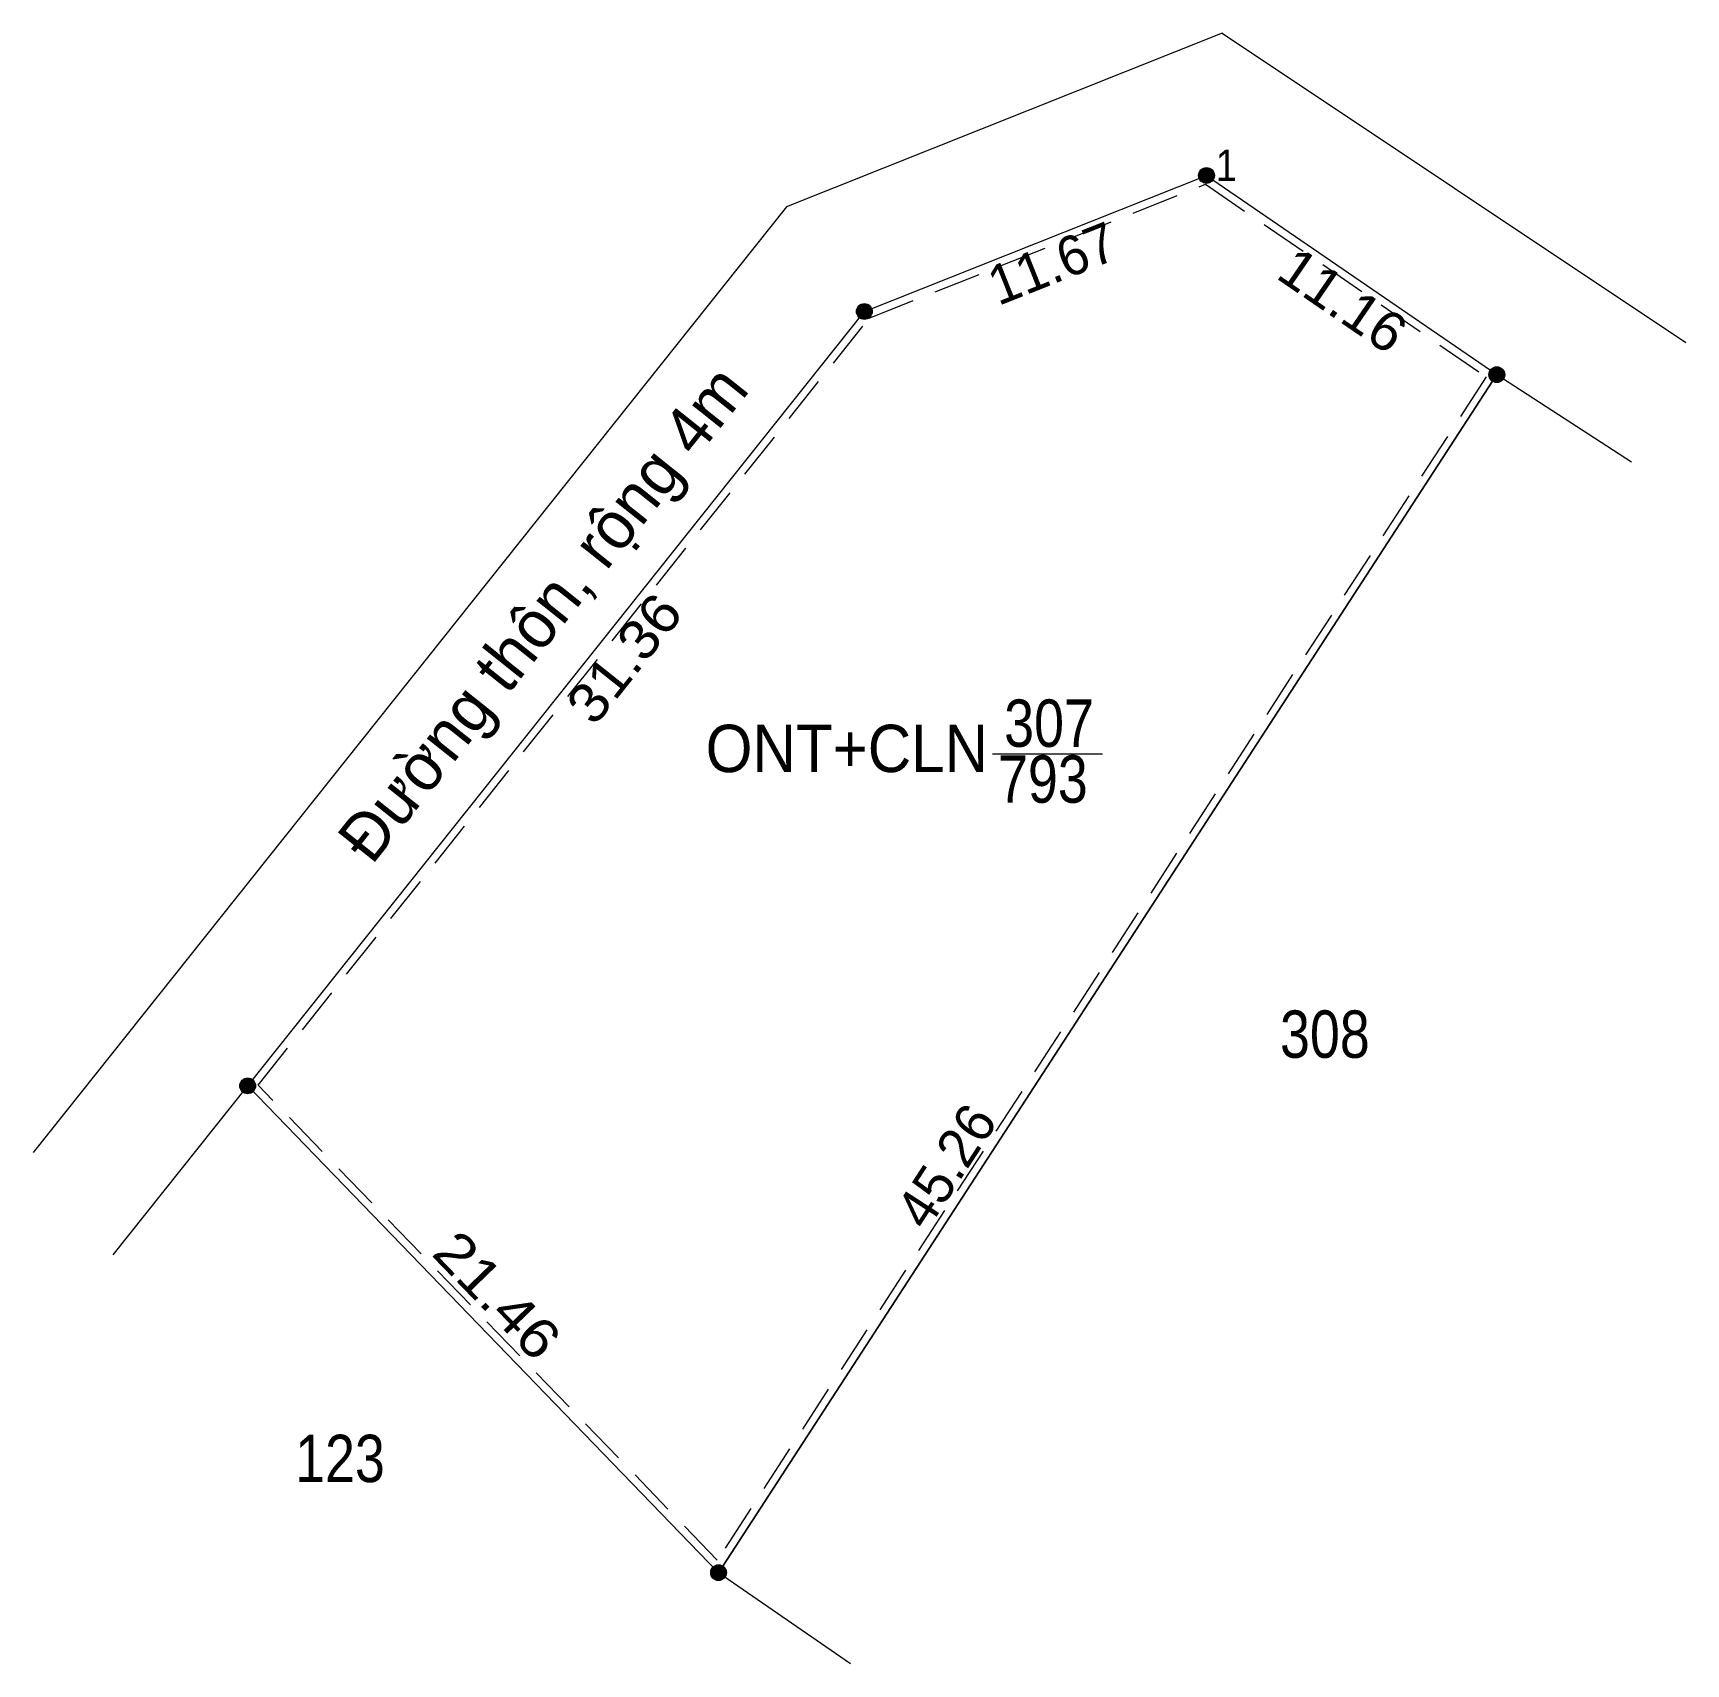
# Model space of a CAD drawing. Header units: metres. Extents: x 540248 to 540549, y 1835506 to 1835649.
# Drawn here: x 540496.8 to 540549.1, y 1835563.9 to 1835615.5 of the extents above.
import ezdxf
from ezdxf.enums import TextEntityAlignment as Align

# ---------------------------------------------------------------- set-up
doc = ezdxf.new("R2010")
doc.units = ezdxf.units.M
doc.header["$LTSCALE"] = 0.5
doc.linetypes.add('MEDIUM_DASHED', pattern=[4.5, 3, -1.5])
for name, color, linetype, lineweight in [('1', 7, 'Continuous', 13), ('10', 7, 'Continuous', 13), ('63', 7, 'Continuous', 13)]:
    doc.layers.add(name, color=color, linetype=linetype, lineweight=lineweight)

msp = doc.modelspace()

# ---------------------------------------------------------------- hatches: boundary and pattern name
at = {"layer": '10'}
for points in [[(540534.19, 1835611.03, 1), (540533.69, 1835611.03, 1)], [(540523.35, 1835606.72, 1), (540522.85, 1835606.72, 1)], [(540543.39, 1835604.72, 1), (540542.89, 1835604.72, 1)], [(540503.81, 1835582.19, 1), (540503.31, 1835582.19, 1)], [(540518.73, 1835566.77, 1), (540518.23, 1835566.77, 1)]]:
    msp.add_hatch(color=256, dxfattribs=at).paths.add_polyline_path(points)

# ---------------------------------------------------------------- linework, layer by layer
at = {"layer": '1'}
msp.add_lwpolyline([(540533.94, 1835611.03), (540543.14, 1835604.72), (540518.48, 1835566.77), (540503.56, 1835582.19), (540523.1, 1835606.72)], close=True, dxfattribs=at)
at = {"layer": '10'}
for p, q in [((540534.44, 1835615.54), (540549.13, 1835605.74)), ((540534.44, 1835615.54), (540549.13, 1835605.74)), ((540530.64, 1835592.7), (540527.16, 1835592.7)), ((540499.3, 1835576.84), (540503.56, 1835582.19)), ((540499.3, 1835576.84), (540503.56, 1835582.19))]:
    msp.add_line(p, q, dxfattribs=at)
for points in [[(540534.44, 1835615.54), (540520.63, 1835610.04), (540496.76, 1835580.08)], [(540534.44, 1835615.54), (540520.63, 1835610.04), (540496.76, 1835580.08)], [(540522.66, 1835563.88), (540518.48, 1835566.77), (540543.14, 1835604.72), (540547.4, 1835601.96)]]:
    msp.add_lwpolyline(points, dxfattribs=at)
msp.add_lwpolyline([(540533.94, 1835611.03), (540543.14, 1835604.72), (540518.48, 1835566.77), (540503.56, 1835582.19), (540523.1, 1835606.72)], close=True, dxfattribs=at)
at = {"layer": '10', "linetype": 'MEDIUM_DASHED'}
msp.add_lwpolyline([(540533.91, 1835610.75), (540542.8, 1835604.65), (540518.44, 1835567.17), (540503.89, 1835582.21), (540523.25, 1835606.51)], close=True, dxfattribs=at)
at = {"layer": '10'}
for centre in [(540533.94, 1835611.03), (540523.1, 1835606.72), (540543.14, 1835604.72), (540503.56, 1835582.19), (540518.48, 1835566.77)]:
    msp.add_circle(centre, 0.25, dxfattribs=at)

# ---------------------------------------------------------------- texts
msp.add_text('Đường thôn, rộng 4m', height=1.5, rotation=51.46, dxfattribs=at).set_placement((540513.496, 1835596.6927), align=Align.CENTER)
for s, width, p in [('307', 0.85, (540528.95, 1835592.93)), ('ONT+CLN', 0.95, (540522.545, 1835592.13)), ('793', 0.85, (540528.755, 1835591.16)), ('308', 0.85, (540537.69, 1835583.08)), ('123', 0.85, (540506.485, 1835569.64))]:
    msp.add_text(s, height=1.5, dxfattribs=dict(at, width=width)).set_placement(p, align=Align.CENTER)
at = {"layer": '63', "width": 0.9}
msp.add_text(' 1', height=1, dxfattribs=at).set_placement((540534.9, 1835610.85), align=Align.RIGHT)
at = {"layer": '63'}
for s, rotation, p in [('11.67', 21.683, (540529.2841, 1835607.6631)), ('45.26', 56.984, (540526.215, 1835579.3145))]:
    msp.add_text(s, height=1.25, rotation=rotation, dxfattribs=at).set_placement(p, align=Align.CENTER)
for s, rotation, width, p in [('11.16', 325.555, 1.05, (540537.9065, 1835606.5635)), ('31.36', 51.46, 1.1, (540515.9783, 1835595.3456)), ('21.46', 314.056, 1.15, (540511.0191, 1835575.1246))]:
    msp.add_text(s, height=1.25, rotation=rotation, dxfattribs=dict(at, width=width)).set_placement(p, align=Align.CENTER)

doc.saveas('drawing.dxf')
